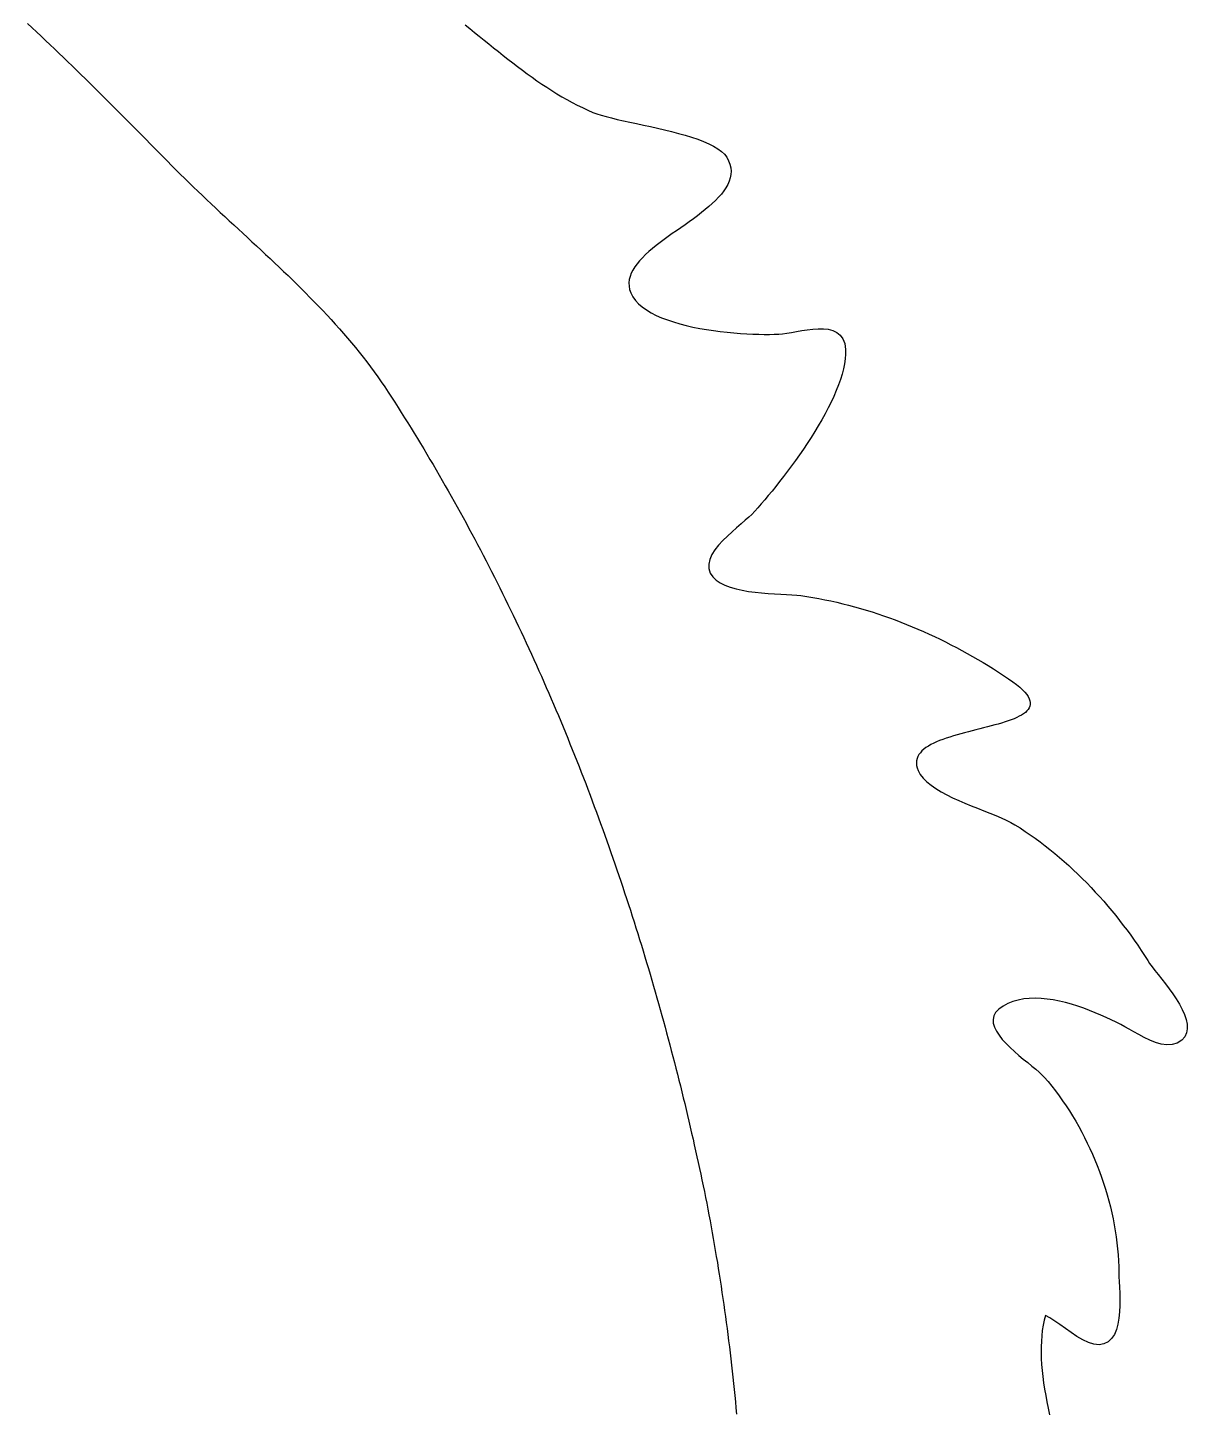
# Model space of a CAD drawing. Header units: millimetres. Extents: x 38 to 1443, y 33 to 1224.
# Drawn here: x 1118.1 to 1307.7, y 500.4 to 726.8 of the extents above; entities that cross this region are included whole.
import ezdxf

# ---------------------------------------------------------------- set-up
doc = ezdxf.new("R2010")
doc.units = ezdxf.units.MM
doc.layers.add('0_0_0', color=3, linetype='Continuous')

msp = doc.modelspace()

# ---------------------------------------------------------------- linework, layer by layer
at = {"layer": '0_0_0'}
for points in [[(1118.06, 727.44), (1118.8, 726.75), (1119.53, 726.07), (1120.27, 725.38), (1121, 724.69), (1121.72, 723.99), (1122.45, 723.3), (1123.18, 722.6), (1123.9, 721.91), (1124.62, 721.21), (1125.34, 720.51), (1126.06, 719.81), (1126.78, 719.11), (1127.5, 718.4), (1128.21, 717.7), (1128.93, 717), (1129.64, 716.29), (1130.35, 715.58), (1131.07, 714.88), (1131.78, 714.17), (1132.48, 713.46), (1133.19, 712.75), (1133.9, 712.05), (1134.6, 711.34), (1135.31, 710.63), (1136.01, 709.92), (1136.72, 709.21), (1137.42, 708.5), (1138.12, 707.79), (1138.82, 707.08), (1139.52, 706.37), (1140.22, 705.66), (1140.92, 704.95), (1141.61, 704.24), (1142.32, 703.53), (1143.03, 702.83), (1143.74, 702.12), (1144.46, 701.42), (1145.18, 700.72), (1145.9, 700.03), (1146.63, 699.33), (1147.36, 698.64), (1148.09, 697.95), (1148.83, 697.26), (1149.56, 696.58), (1150.3, 695.89), (1151.04, 695.2), (1151.78, 694.52), (1152.53, 693.83), (1153.27, 693.15), (1154.01, 692.46), (1154.75, 691.77), (1155.49, 691.09), (1156.23, 690.4), (1156.97, 689.71), (1157.71, 689.02), (1158.45, 688.32), (1159.18, 687.63), (1159.91, 686.93), (1160.64, 686.23), (1161.36, 685.53), (1162.09, 684.82), (1162.8, 684.11), (1163.52, 683.4), (1164.23, 682.68), (1164.93, 681.96), (1165.63, 681.24), (1166.33, 680.51), (1167.02, 679.78), (1167.7, 679.04), (1168.38, 678.3), (1169.05, 677.55), (1169.71, 676.79), (1170.37, 676.03), (1171.02, 675.26), (1171.66, 674.49), (1172.29, 673.71), (1172.91, 672.92), (1173.53, 672.13), (1174.13, 671.33), (1174.73, 670.52), (1175.32, 669.7), (1175.9, 668.88), (1176.46, 668.04), (1177.02, 667.2), (1177.56, 666.36), (1178.1, 665.53), (1178.64, 664.69), (1179.17, 663.84), (1179.7, 663), (1180.23, 662.16), (1180.76, 661.31), (1181.28, 660.46), (1181.8, 659.61), (1182.32, 658.76), (1182.83, 657.9), (1183.34, 657.05), (1183.85, 656.19), (1184.36, 655.33), (1184.87, 654.47), (1185.37, 653.61), (1185.87, 652.75), (1186.36, 651.88), (1186.86, 651.02), (1187.35, 650.15), (1187.83, 649.28), (1188.32, 648.41), (1188.8, 647.53), (1189.28, 646.66), (1189.76, 645.79), (1190.24, 644.91), (1190.71, 644.03), (1191.18, 643.15), (1191.64, 642.27), (1192.11, 641.39), (1192.57, 640.5), (1193.03, 639.62), (1193.49, 638.73), (1193.94, 637.84), (1194.39, 636.95), (1194.84, 636.06), (1195.29, 635.17), (1195.73, 634.27), (1196.17, 633.38), (1196.61, 632.48), (1197.05, 631.58), (1197.48, 630.69), (1197.91, 629.78), (1198.34, 628.88), (1198.77, 627.98), (1199.19, 627.08), (1199.61, 626.17), (1200.03, 625.27), (1200.45, 624.36), (1200.86, 623.45), (1201.27, 622.54), (1201.68, 621.63), (1202.08, 620.72), (1202.49, 619.8), (1202.89, 618.89), (1203.29, 617.97), (1203.68, 617.05), (1204.08, 616.14), (1204.47, 615.22), (1204.86, 614.3), (1205.24, 613.38), (1205.62, 612.45), (1206.01, 611.53), (1206.38, 610.61), (1206.76, 609.68), (1207.13, 608.76), (1207.51, 607.83), (1207.87, 606.9), (1208.24, 605.97), (1208.6, 605.04), (1208.97, 604.11), (1209.33, 603.18), (1209.68, 602.25), (1210.04, 601.31), (1210.39, 600.38), (1210.74, 599.44), (1211.09, 598.51), (1211.43, 597.57), (1211.77, 596.63), (1212.11, 595.69), (1212.45, 594.75), (1212.79, 593.81), (1213.12, 592.87), (1213.45, 591.93), (1213.78, 590.99), (1214.1, 590.04), (1214.43, 589.1), (1214.75, 588.15), (1215.07, 587.21), (1215.39, 586.26), (1215.7, 585.31), (1216.01, 584.37), (1216.32, 583.42), (1216.63, 582.47), (1216.93, 581.52), (1217.24, 580.57), (1217.54, 579.62), (1217.84, 578.67), (1218.13, 577.71), (1218.43, 576.76), (1218.72, 575.81), (1219.01, 574.85), (1219.29, 573.9), (1219.58, 572.94), (1219.86, 571.99), (1220.14, 571.03), (1220.42, 570.08), (1220.69, 569.12), (1220.97, 568.16), (1221.24, 567.2), (1221.51, 566.24), (1221.78, 565.28), (1222.04, 564.33), (1222.3, 563.37), (1222.56, 562.41), (1222.82, 561.44), (1223.08, 560.48), (1223.33, 559.52), (1223.58, 558.56), (1223.83, 557.6), (1224.08, 556.64), (1224.32, 555.67), (1224.57, 554.71), (1224.81, 553.75), (1225.04, 552.78), (1225.28, 551.82), (1225.52, 550.86), (1225.75, 549.89), (1225.98, 548.93), (1226.2, 547.96), (1226.43, 547), (1226.65, 546.03), (1226.88, 545.06), (1227.09, 544.1), (1227.31, 543.13), (1227.53, 542.17), (1227.74, 541.2), (1227.95, 540.26), (1228.15, 539.31), (1228.35, 538.37), (1228.54, 537.42), (1228.74, 536.46), (1228.93, 535.51), (1229.12, 534.55), (1229.31, 533.6), (1229.49, 532.64), (1229.67, 531.67), (1229.85, 530.71), (1230.02, 529.75), (1230.19, 528.78), (1230.36, 527.81), (1230.53, 526.84), (1230.69, 525.86), (1230.86, 524.89), (1231.01, 523.91), (1231.17, 522.94), (1231.32, 521.96), (1231.47, 520.98), (1231.62, 519.99), (1231.77, 519.01), (1231.91, 518.02), (1232.05, 517.04), (1232.19, 516.05), (1232.32, 515.06), (1232.45, 514.07), (1232.58, 513.08), (1232.71, 512.08), (1232.83, 511.09), (1232.95, 510.09), (1233.07, 509.1), (1233.18, 508.1), (1233.3, 507.1), (1233.41, 506.1), (1233.51, 505.1), (1233.62, 504.1), (1233.72, 503.1), (1233.82, 502.09), (1233.91, 501.09), (1234.01, 500.09)], [(1189.59, 727.25), (1190.37, 726.63), (1191.15, 726), (1191.93, 725.37), (1192.71, 724.74), (1193.49, 724.11), (1194.27, 723.49), (1195.05, 722.86), (1195.83, 722.24), (1196.61, 721.63), (1197.4, 721.02), (1198.18, 720.42), (1198.97, 719.83), (1199.77, 719.24), (1200.56, 718.67), (1201.36, 718.1), (1202.16, 717.55), (1202.97, 717.02), (1203.79, 716.49), (1204.6, 715.98), (1205.43, 715.49), (1206.26, 715.01), (1207.1, 714.55), (1207.94, 714.12), (1208.79, 713.7), (1209.66, 713.3), (1210.52, 712.92), (1211.14, 712.69), (1211.85, 712.46), (1212.66, 712.24), (1213.54, 712.01), (1214.49, 711.78), (1215.5, 711.55), (1216.56, 711.32), (1217.65, 711.08), (1218.78, 710.84), (1219.93, 710.59), (1221.08, 710.33), (1222.24, 710.06), (1223.38, 709.78), (1224.5, 709.49), (1225.59, 709.18), (1226.64, 708.86), (1227.65, 708.52), (1228.58, 708.17), (1229.45, 707.8), (1230.24, 707.4), (1230.94, 706.99), (1231.54, 706.55), (1232.02, 706.09), (1232.39, 705.6), (1232.7, 705.02), (1232.91, 704.44), (1233.05, 703.87), (1233.1, 703.31), (1233.07, 702.76), (1232.97, 702.21), (1232.8, 701.67), (1232.56, 701.14), (1232.27, 700.61), (1231.92, 700.08), (1231.52, 699.56), (1231.07, 699.05), (1230.57, 698.54), (1230.04, 698.03), (1229.47, 697.53), (1228.87, 697.03), (1228.25, 696.53), (1227.6, 696.03), (1226.94, 695.54), (1226.26, 695.05), (1225.57, 694.56), (1224.88, 694.07), (1224.18, 693.58), (1223.49, 693.1), (1222.81, 692.61), (1222.14, 692.12), (1221.49, 691.63), (1220.85, 691.14), (1220.24, 690.65), (1219.66, 690.16), (1219.12, 689.66), (1218.61, 689.16), (1218.14, 688.66), (1217.72, 688.16), (1217.35, 687.65), (1217.03, 687.14), (1216.77, 686.62), (1216.58, 686.1), (1216.45, 685.58), (1216.4, 685.05), (1216.42, 684.51), (1216.52, 683.97), (1216.7, 683.42), (1217.02, 682.79), (1217.45, 682.19), (1217.97, 681.63), (1218.58, 681.11), (1219.27, 680.62), (1220.03, 680.16), (1220.86, 679.74), (1221.75, 679.35), (1222.7, 678.99), (1223.69, 678.66), (1224.72, 678.35), (1225.78, 678.08), (1226.87, 677.83), (1227.98, 677.61), (1229.09, 677.42), (1230.22, 677.25), (1231.34, 677.1), (1232.45, 676.97), (1233.54, 676.87), (1234.62, 676.78), (1235.66, 676.72), (1236.66, 676.67), (1237.62, 676.64), (1238.53, 676.63), (1239.39, 676.63), (1240.17, 676.65), (1240.89, 676.68), (1241.52, 676.73), (1242.21, 676.81), (1242.98, 676.94), (1243.8, 677.08), (1244.67, 677.24), (1245.56, 677.38), (1246.46, 677.49), (1247.34, 677.56), (1248.2, 677.55), (1249.01, 677.46), (1249.75, 677.27), (1250.4, 676.96), (1250.96, 676.51), (1251.39, 675.9), (1251.69, 675.12), (1251.83, 674.14), (1251.83, 673.4), (1251.77, 672.63), (1251.66, 671.82), (1251.48, 670.99), (1251.26, 670.13), (1250.99, 669.25), (1250.66, 668.35), (1250.3, 667.43), (1249.89, 666.49), (1249.45, 665.55), (1248.97, 664.59), (1248.47, 663.63), (1247.93, 662.66), (1247.37, 661.69), (1246.79, 660.73), (1246.18, 659.76), (1245.57, 658.81), (1244.93, 657.86), (1244.29, 656.93), (1243.65, 656.02), (1243, 655.12), (1242.34, 654.24), (1241.7, 653.38), (1241.05, 652.56), (1240.42, 651.76), (1239.8, 650.99), (1239.19, 650.26), (1238.6, 649.56), (1238.03, 648.9), (1237.49, 648.29), (1236.97, 647.72), (1236.48, 647.2), (1236.01, 646.75), (1235.43, 646.23), (1234.75, 645.65), (1234.02, 645.02), (1233.26, 644.35), (1232.5, 643.65), (1231.76, 642.91), (1231.07, 642.16), (1230.47, 641.39), (1229.98, 640.62), (1229.63, 639.84), (1229.45, 639.07), (1229.46, 638.32), (1229.7, 637.6), (1230.11, 636.98), (1230.66, 636.44), (1231.33, 635.99), (1232.1, 635.6), (1232.97, 635.27), (1233.92, 635.01), (1234.92, 634.79), (1235.96, 634.61), (1237.03, 634.48), (1238.1, 634.37), (1239.17, 634.28), (1240.22, 634.22), (1241.22, 634.16), (1242.17, 634.11), (1243.05, 634.06), (1243.84, 633.99), (1244.52, 633.92), (1245.51, 633.77), (1246.49, 633.61), (1247.47, 633.43), (1248.45, 633.24), (1249.42, 633.04), (1250.39, 632.82), (1251.36, 632.59), (1252.33, 632.34), (1253.29, 632.09), (1254.25, 631.82), (1255.21, 631.53), (1256.16, 631.24), (1257.11, 630.93), (1258.06, 630.61), (1259, 630.28), (1259.94, 629.93), (1260.87, 629.58), (1261.8, 629.21), (1262.73, 628.83), (1263.65, 628.44), (1264.56, 628.04), (1265.48, 627.63), (1266.38, 627.21), (1267.29, 626.78), (1268.18, 626.33), (1269.07, 625.88), (1269.96, 625.42), (1270.84, 624.95), (1271.72, 624.47), (1272.59, 623.98), (1273.45, 623.48), (1274.31, 622.97), (1275.16, 622.46), (1276.01, 621.93), (1276.85, 621.4), (1277.68, 620.86), (1278.5, 620.31), (1279.19, 619.84), (1279.79, 619.38), (1280.32, 618.95), (1280.77, 618.53), (1281.15, 618.14), (1281.46, 617.76), (1281.7, 617.4), (1281.88, 617.05), (1281.99, 616.73), (1282.04, 616.41), (1282.04, 616.12), (1281.98, 615.83), (1281.87, 615.56), (1281.71, 615.3), (1281.5, 615.06), (1281.25, 614.82), (1280.95, 614.6), (1280.61, 614.38), (1280.24, 614.18), (1279.83, 613.98), (1279.39, 613.79), (1278.92, 613.6), (1278.43, 613.43), (1277.91, 613.25), (1277.36, 613.08), (1276.8, 612.92), (1276.22, 612.76), (1275.63, 612.6), (1275.02, 612.44), (1274.41, 612.28), (1273.79, 612.13), (1273.16, 611.97), (1272.53, 611.81), (1271.91, 611.65), (1271.28, 611.49), (1270.66, 611.32), (1270.06, 611.15), (1269.46, 610.98), (1268.87, 610.79), (1268.3, 610.61), (1267.75, 610.41), (1267.22, 610.21), (1266.72, 610), (1266.24, 609.78), (1265.79, 609.55), (1265.37, 609.31), (1264.98, 609.06), (1264.64, 608.79), (1264.32, 608.52), (1264.06, 608.23), (1263.83, 607.92), (1263.65, 607.6), (1263.52, 607.27), (1263.45, 606.92), (1263.42, 606.55), (1263.45, 606.16), (1263.55, 605.75), (1263.7, 605.33), (1264.05, 604.68), (1264.53, 604.06), (1265.12, 603.46), (1265.82, 602.9), (1266.6, 602.36), (1267.45, 601.84), (1268.37, 601.35), (1269.34, 600.87), (1270.34, 600.42), (1271.36, 599.98), (1272.4, 599.55), (1273.43, 599.14), (1274.45, 598.74), (1275.44, 598.34), (1276.39, 597.96), (1277.29, 597.58), (1278.12, 597.2), (1278.87, 596.83), (1279.52, 596.45), (1280.36, 595.92), (1281.2, 595.37), (1282.02, 594.81), (1282.84, 594.23), (1283.65, 593.63), (1284.45, 593.02), (1285.25, 592.4), (1286.03, 591.76), (1286.81, 591.1), (1287.58, 590.44), (1288.34, 589.76), (1289.08, 589.07), (1289.82, 588.37), (1290.55, 587.66), (1291.27, 586.93), (1291.98, 586.2), (1292.68, 585.45), (1293.37, 584.7), (1294.05, 583.94), (1294.71, 583.16), (1295.37, 582.38), (1296.01, 581.6), (1296.64, 580.8), (1297.26, 580), (1297.87, 579.19), (1298.46, 578.38), (1299.05, 577.56), (1299.61, 576.74), (1300.17, 575.91), (1300.71, 575.08), (1301.24, 574.24), (1301.55, 573.78), (1301.95, 573.24), (1302.43, 572.63), (1302.97, 571.95), (1303.55, 571.22), (1304.15, 570.45), (1304.76, 569.64), (1305.35, 568.81), (1305.92, 567.96), (1306.44, 567.11), (1306.89, 566.26), (1307.27, 565.42), (1307.54, 564.61), (1307.7, 563.83), (1307.72, 563.1), (1307.6, 562.41), (1307.3, 561.79), (1306.82, 561.24), (1306.06, 560.75), (1305.24, 560.5), (1304.36, 560.45), (1303.45, 560.58), (1302.52, 560.85), (1301.58, 561.22), (1300.67, 561.66), (1299.79, 562.13), (1298.96, 562.61), (1298.2, 563.05), (1297.52, 563.43), (1296.83, 563.79), (1296.09, 564.17), (1295.29, 564.56), (1294.46, 564.95), (1293.58, 565.34), (1292.67, 565.72), (1291.74, 566.09), (1290.78, 566.45), (1289.8, 566.79), (1288.8, 567.09), (1287.8, 567.37), (1286.8, 567.61), (1285.79, 567.8), (1284.79, 567.95), (1283.81, 568.05), (1282.84, 568.08), (1281.88, 568.06), (1280.96, 567.96), (1280.07, 567.79), (1279.21, 567.55), (1278.39, 567.21), (1277.62, 566.79), (1276.9, 566.28), (1276.38, 565.75), (1276.07, 565.19), (1275.95, 564.59), (1275.99, 563.98), (1276.18, 563.34), (1276.51, 562.68), (1276.94, 562.02), (1277.47, 561.35), (1278.08, 560.69), (1278.74, 560.03), (1279.45, 559.38), (1280.17, 558.74), (1280.9, 558.13), (1281.62, 557.55), (1282.3, 556.99), (1282.93, 556.48), (1283.48, 556), (1283.95, 555.57), (1284.31, 555.2), (1284.95, 554.46), (1285.56, 553.7), (1286.17, 552.92), (1286.75, 552.13), (1287.33, 551.33), (1287.89, 550.51), (1288.43, 549.67), (1288.96, 548.83), (1289.48, 547.97), (1289.97, 547.1), (1290.46, 546.21), (1290.92, 545.32), (1291.37, 544.41), (1291.8, 543.5), (1292.22, 542.58), (1292.62, 541.65), (1293, 540.71), (1293.36, 539.76), (1293.7, 538.81), (1294.03, 537.85), (1294.34, 536.89), (1294.62, 535.92), (1294.89, 534.95), (1295.14, 533.97), (1295.37, 532.99), (1295.58, 532.01), (1295.77, 531.03), (1295.94, 530.05), (1296.09, 529.07), (1296.21, 528.09), (1296.32, 527.1), (1296.4, 526.12), (1296.47, 525.15), (1296.51, 524.17), (1296.52, 523.2), (1296.54, 522.53), (1296.58, 521.74), (1296.63, 520.85), (1296.67, 519.88), (1296.69, 518.87), (1296.69, 517.83), (1296.64, 516.79), (1296.54, 515.77), (1296.38, 514.8), (1296.13, 513.9), (1295.79, 513.11), (1295.34, 512.43), (1294.78, 511.9), (1294.09, 511.55), (1293.3, 511.41), (1292.45, 511.51), (1291.55, 511.8), (1290.62, 512.24), (1289.67, 512.79), (1288.72, 513.41), (1287.78, 514.06), (1286.88, 514.71), (1286.03, 515.3), (1285.24, 515.82), (1284.52, 516.2), (1284.32, 515.42), (1284.15, 514.61), (1284.01, 513.77), (1283.92, 512.9), (1283.85, 512), (1283.82, 511.09), (1283.81, 510.15), (1283.84, 509.19), (1283.9, 508.21), (1283.98, 507.22), (1284.09, 506.22), (1284.22, 505.2), (1284.38, 504.17), (1284.56, 503.13), (1284.75, 502.09), (1284.97, 501.04), (1285.21, 499.99)]]:
    msp.add_lwpolyline(points, dxfattribs=at)

doc.saveas('drawing.dxf')
